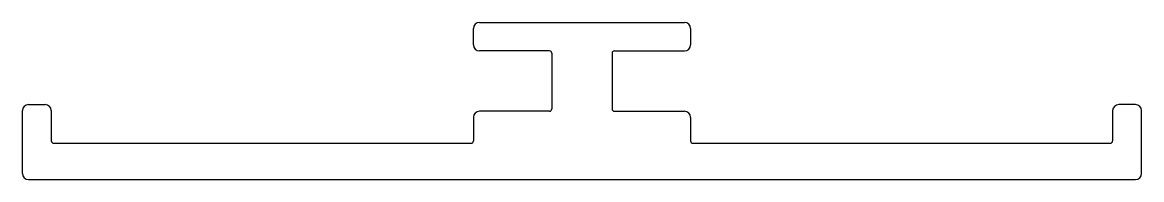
# Model space of a CAD drawing. Extents: x 1501.3 to 1547.7, y 1682.9 to 1689.4.
import ezdxf

# ---------------------------------------------------------------- set-up
doc = ezdxf.new("R2010")
doc.units = 0
doc.layers.get('0').update_dxf_attribs({"linetype": 'CONTINUOUS'})

msp = doc.modelspace()

# ---------------------------------------------------------------- linework, layer by layer
for p, q in [((1520.015, 1688.478), (1520.015, 1689.154)), ((1520.265, 1689.404), (1528.765, 1689.404)), ((1529.015, 1689.154), (1529.015, 1688.478)), ((1523.165, 1688.228), (1520.265, 1688.228)), ((1523.265, 1688.128), (1523.265, 1685.828)), ((1525.765, 1688.128), (1525.765, 1685.828)), ((1525.865, 1688.228), (1528.765, 1688.228)), ((1501.315, 1683.154), (1501.315, 1685.754)), ((1501.565, 1686.004), (1502.265, 1686.004)), ((1502.515, 1685.754), (1502.515, 1684.504)), ((1523.165, 1685.728), (1520.265, 1685.728)), ((1525.865, 1685.728), (1528.765, 1685.728)), ((1546.515, 1685.754), (1546.515, 1684.504)), ((1547.465, 1686.004), (1546.765, 1686.004)), ((1547.715, 1683.154), (1547.715, 1685.754)), ((1520.015, 1685.478), (1520.015, 1684.504)), ((1529.015, 1685.478), (1529.015, 1684.504)), ((1502.615, 1684.404), (1519.915, 1684.404)), ((1529.115, 1684.404), (1546.415, 1684.404)), ((1501.565, 1682.904), (1547.465, 1682.904))]:
    msp.add_line(p, q)
for centre, radius, start, end in [((1520.265, 1689.154), 0.25, 90, 180), ((1528.765, 1689.154), 0.25, 0, 90), ((1520.265, 1688.478), 0.25, 180, 270), ((1523.165, 1688.128), 0.1, 0, 90), ((1525.865, 1688.128), 0.1, 90, 180), ((1528.765, 1688.478), 0.25, 270, 0), ((1501.565, 1685.754), 0.25, 90, 180), ((1502.265, 1685.754), 0.25, 0, 90), ((1520.265, 1685.478), 0.25, 90, 180), ((1523.165, 1685.828), 0.1, 270, 0), ((1525.865, 1685.828), 0.1, 180, 270), ((1528.765, 1685.478), 0.25, 0, 90), ((1546.765, 1685.754), 0.25, 90, 180), ((1547.465, 1685.754), 0.25, 0, 90), ((1502.615, 1684.504), 0.1, 180, 270), ((1519.915, 1684.504), 0.1, 270, 0), ((1529.115, 1684.504), 0.1, 180, 270), ((1546.415, 1684.504), 0.1, 270, 0), ((1501.565, 1683.154), 0.25, 180, 270), ((1547.465, 1683.154), 0.25, 270, 0)]:
    msp.add_arc(centre, radius, start, end)

doc.saveas('drawing.dxf')
